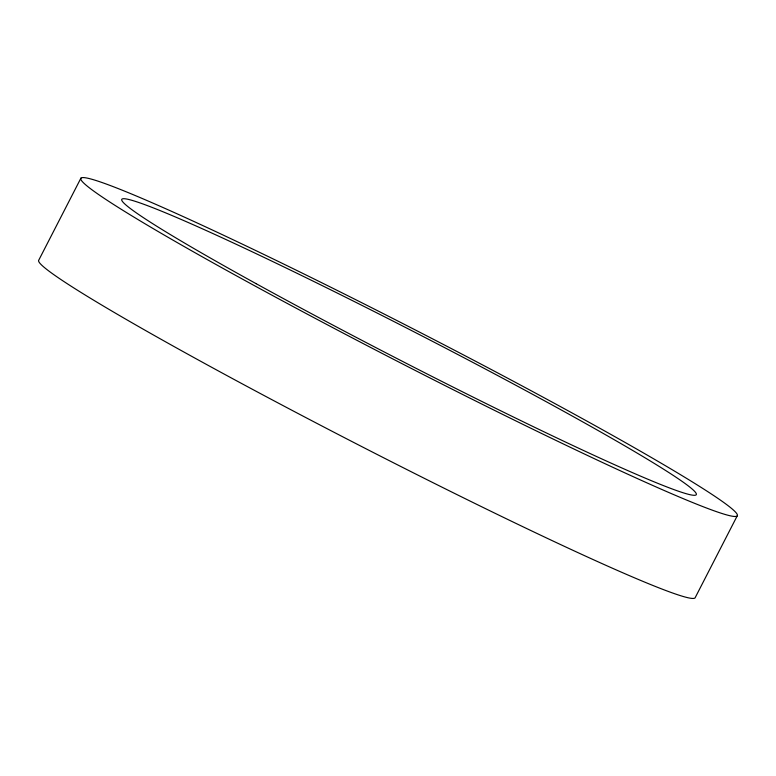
<?xml version="1.0" encoding="UTF-8"?>
<svg xmlns="http://www.w3.org/2000/svg" width="776" height="776" viewBox="0 0 776 776"><rect width="100%" height="100%" fill="white"/><g stroke="black" fill="none" stroke-linecap="round" stroke-linejoin="round"><path stroke-width="1.16" d="M80.927 178.131L38.8 260.096A369.075 18.032 27.2 0 0 354.69 442.96A369.075 18.032 27.2 0 0 695.073 597.869L737.2 515.904A369.075 18.032 27.2 0 0 255.605 250.473A369.075 18.032 27.2 0 0 234.381 274.675A369.075 18.032 27.2 0 0 737.2 515.904M256.216 283.715A322.942 15.772 27.2 0 0 696.179 494.797A322.942 15.772 27.2 0 0 274.782 262.54A322.942 15.772 27.2 0 0 256.216 283.715"/></g></svg>
